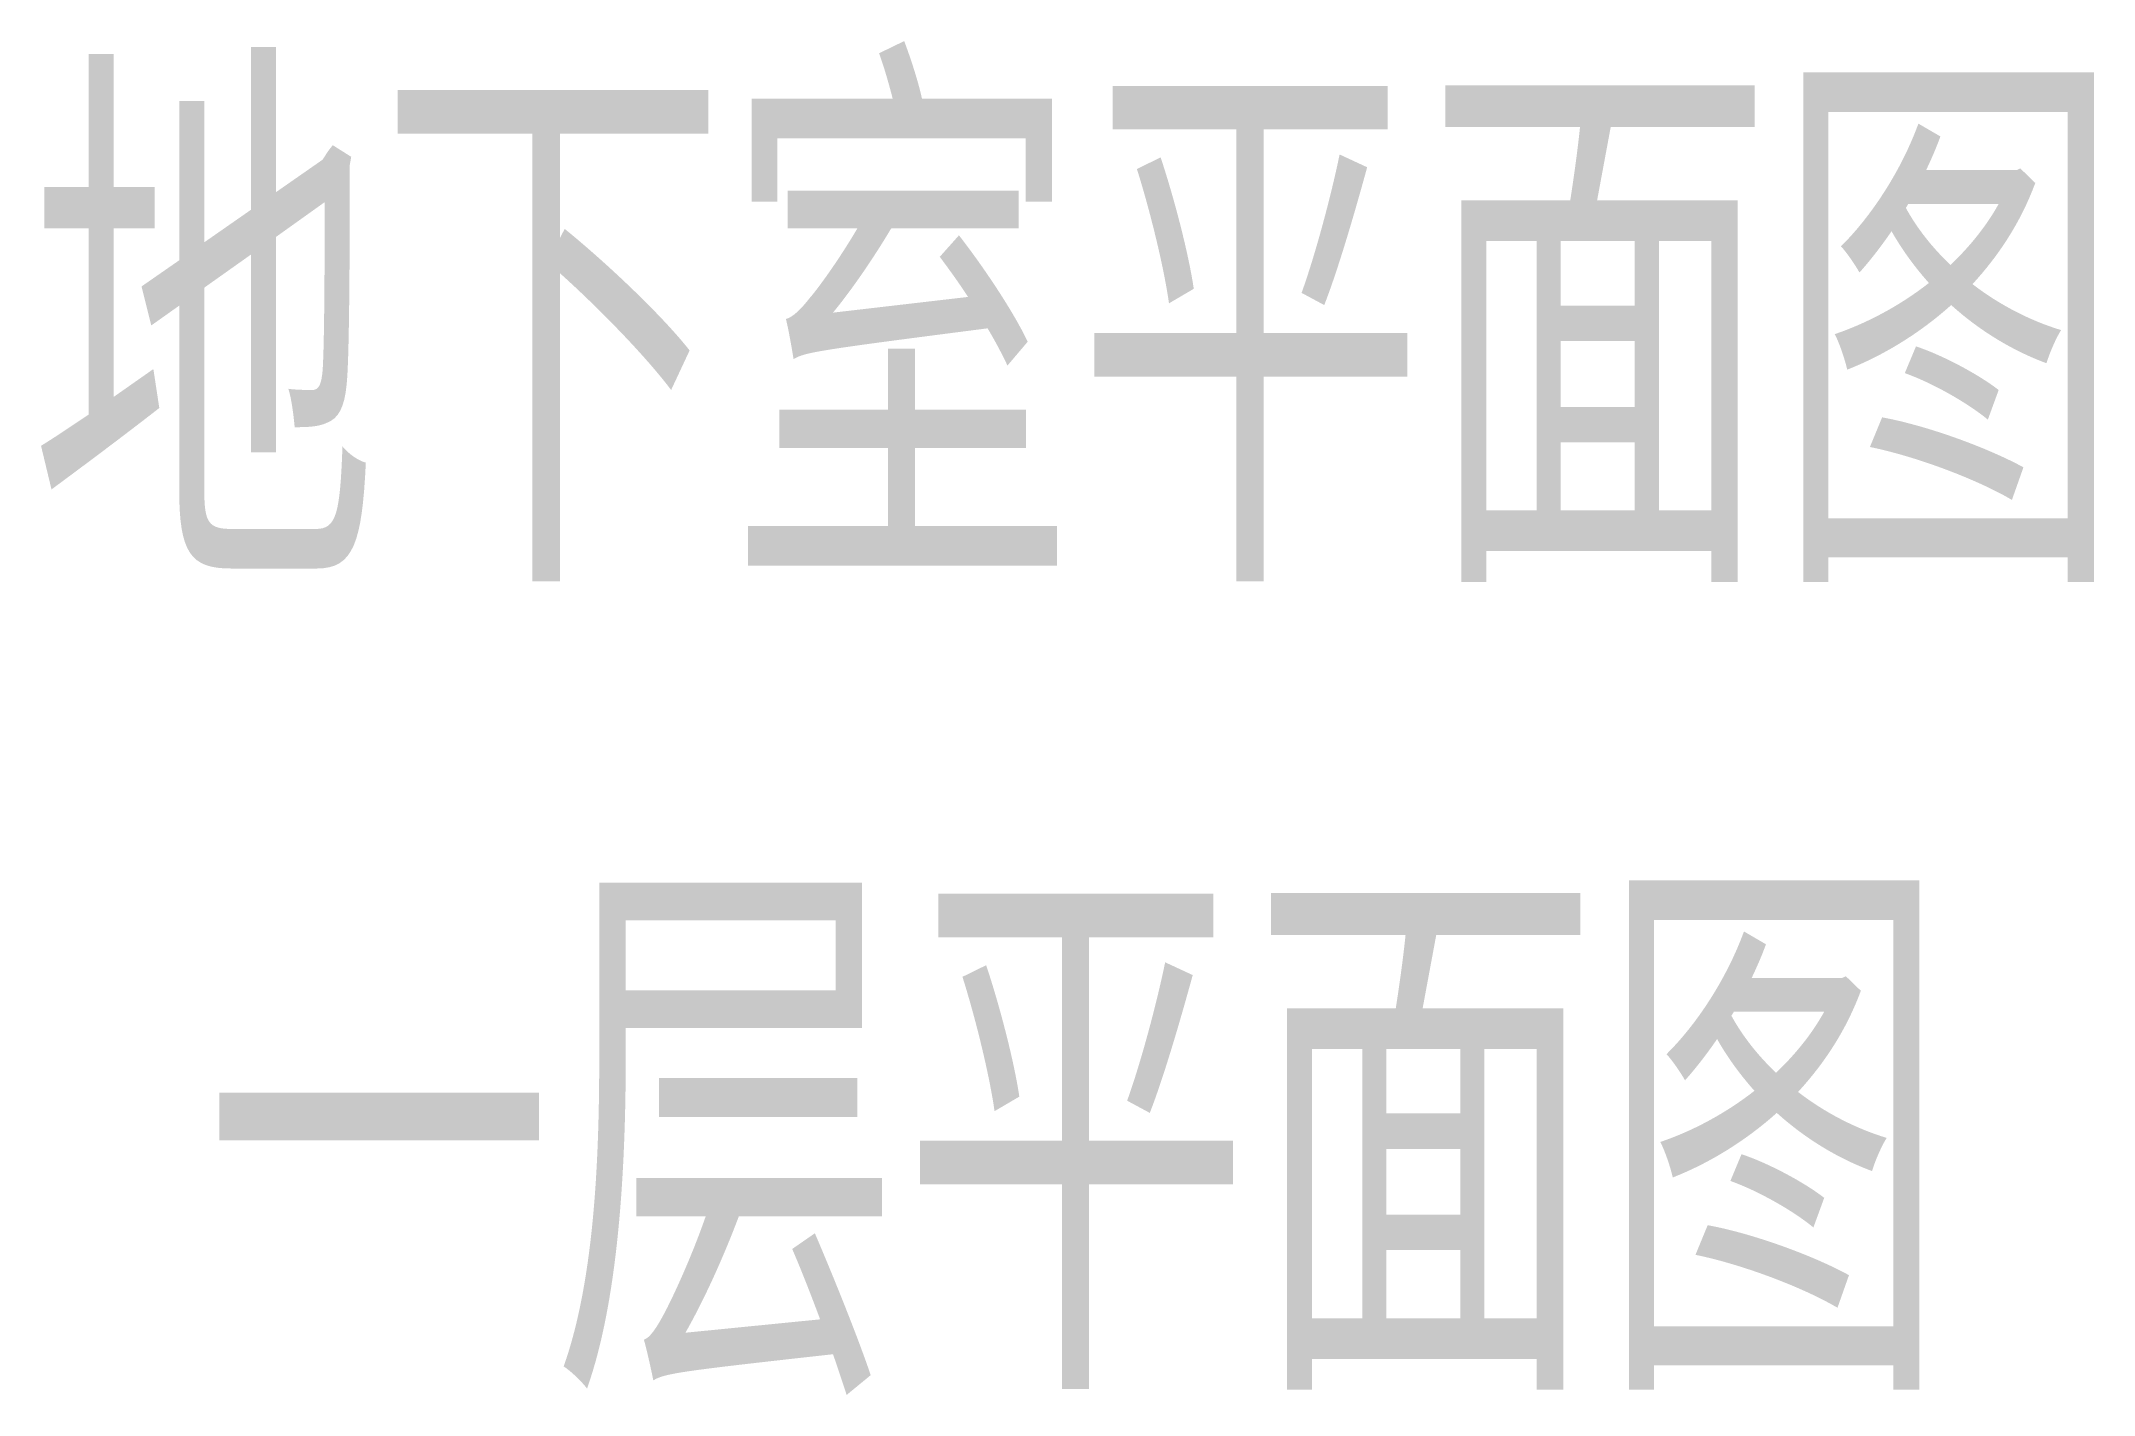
# Model space of a CAD drawing. Extents: x 487.4 to 515.4, y 12.9 to 31.3.
import ezdxf

# ---------------------------------------------------------------- set-up
doc = ezdxf.new("R2010")
doc.units = 0
doc.header["$LTSCALE"] = 1000
doc.header["$MEASUREMENT"] = 0
doc.styles.get("Standard").update_dxf_attribs({"font": 'gbenor.shx', "bigfont": 'gbcbig.shx'})

msp = doc.modelspace()

# ---------------------------------------------------------------- texts
at = {"insert": (501.497, 21.724), "char_height": 6.6, "attachment_point": 5}
msp.add_mtext_dynamic_manual_height_columns('地下室平面图\\P一层平面图', width=95, gutter_width=1750, heights=[0], dxfattribs=at)

doc.saveas('drawing.dxf')
